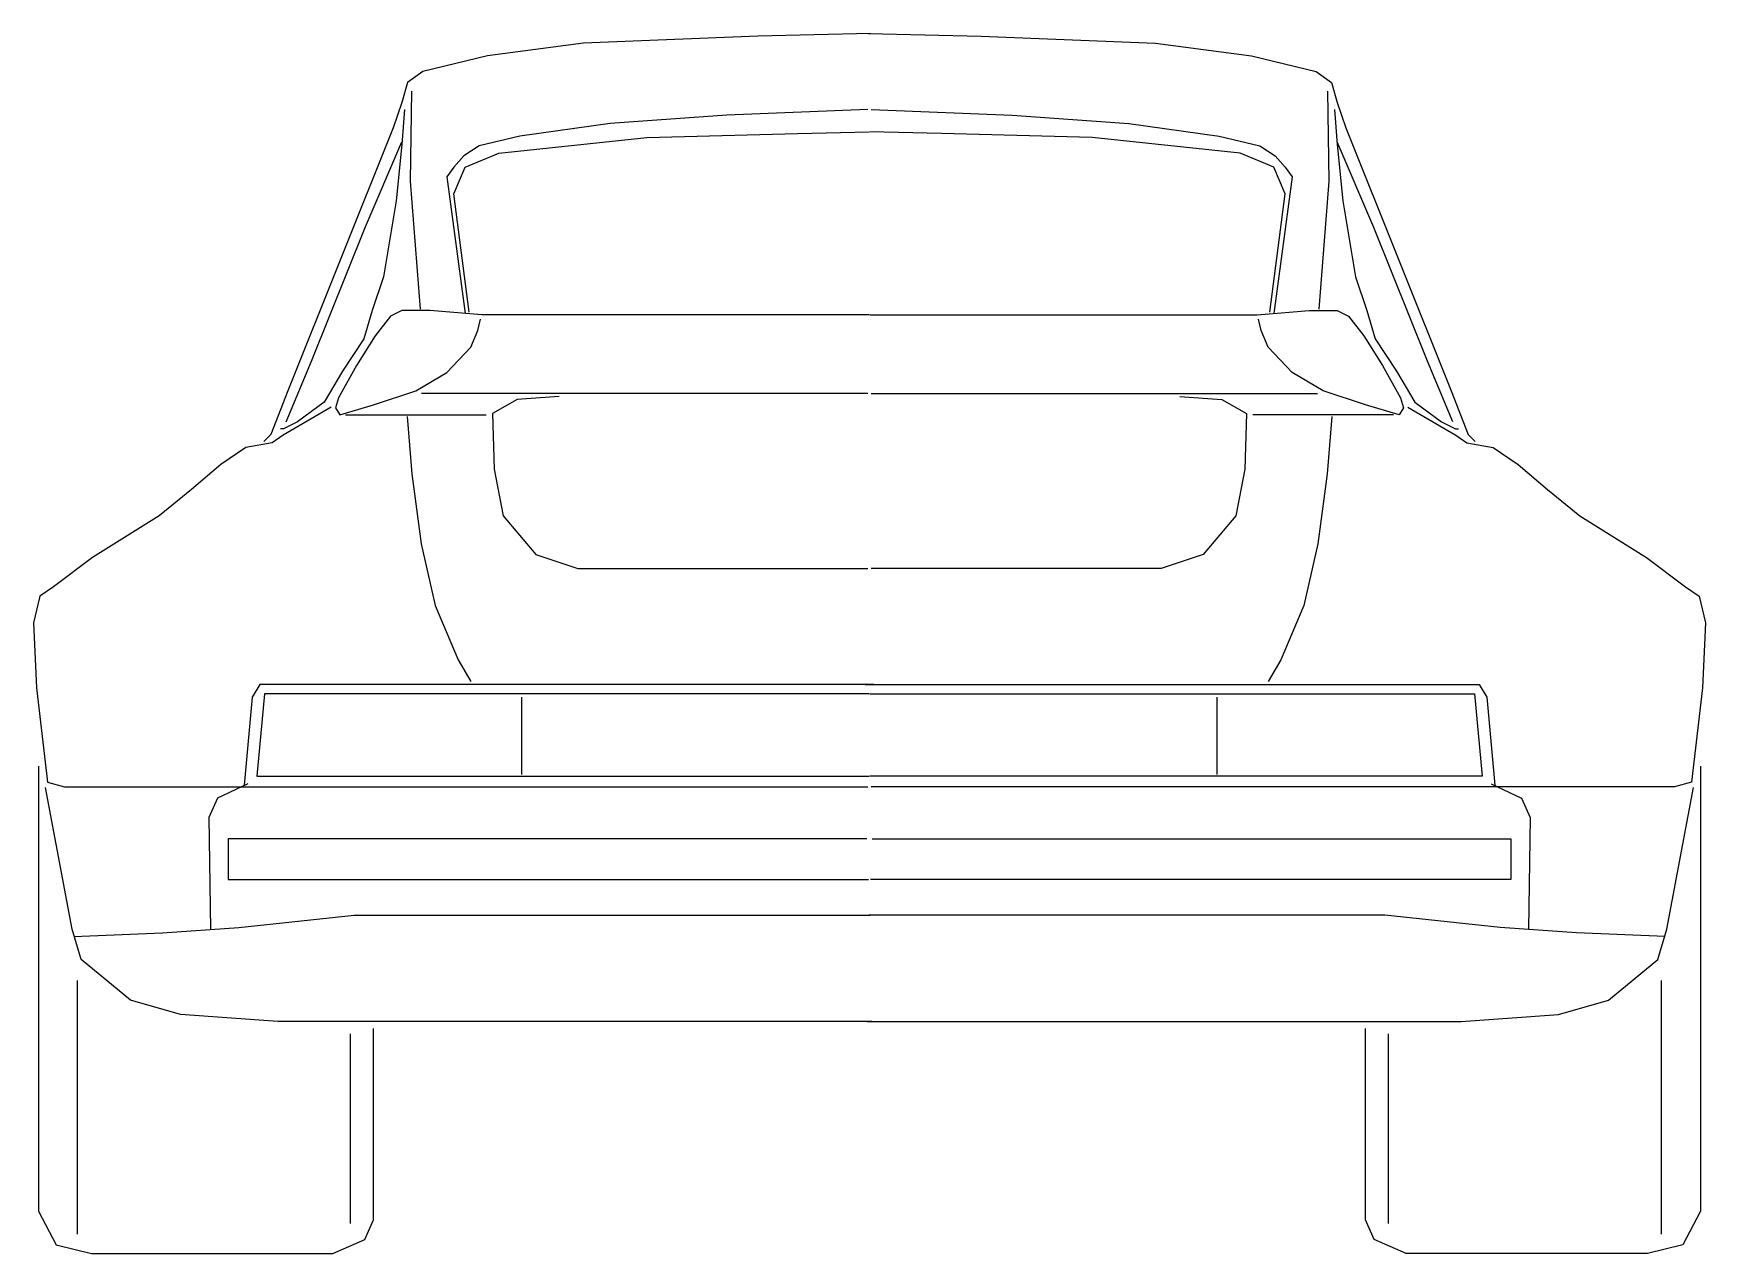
# Model space of a CAD drawing. Extents: x 0 to 1.83, y 0 to 1.34.
import ezdxf

# ---------------------------------------------------------------- set-up
doc = ezdxf.new("R2010")
doc.units = 0
doc.layers.get('0').update_dxf_attribs({"linetype": 'CONTINUOUS'})

msp = doc.modelspace()

# ---------------------------------------------------------------- linework, layer by layer
at = {"color": 0, "linetype": 'BYBLOCK'}
for p, q in [((0.9126, 0.9425), (0.4239, 0.9425)), ((0.9162, 0.9425), (1.4049, 0.9425)), ((0.3407, 0.9194), (0.4948, 0.9194)), ((1.4881, 0.9194), (1.334, 0.9194)), ((0.5339, 0.5256), (0.5339, 0.6104)), ((1.2949, 0.5256), (1.2949, 0.6104)), ((0.0047, 0.5347), (0.0047, 0.0478)), ((1.8241, 0.5347), (1.8241, 0.0478)), ((0.0474, 0.0226), (0.0474, 0.3)), ((1.7814, 0.0226), (1.7814, 0.3)), ((0.3464, 0.0343), (0.3464, 0.2418)), ((0.3716, 0.0381), (0.3716, 0.2476)), ((1.4572, 0.0381), (1.4572, 0.2476)), ((1.4824, 0.0343), (1.4824, 0.2418)), ((0.0047, 0.0478), (0.0241, 0.011)), ((0.3619, 0.0168), (0.3716, 0.0381)), ((1.4669, 0.0168), (1.4572, 0.0381)), ((1.8241, 0.0478), (1.8047, 0.011)), ((0.0241, 0.011), (0.0629, 0.0013)), ((0.0629, 0.0013), (0.3269, 0.0013)), ((0.3269, 0.0013), (0.3619, 0.0168)), ((1.5019, 0.0013), (1.4669, 0.0168)), ((1.7659, 0.0013), (1.5019, 0.0013)), ((1.8047, 0.011), (1.7659, 0.0013))]:
    msp.add_line(p, q, dxfattribs=at)
for points in [[(0.9156, 1.3368), (0.7923, 1.3337), (0.6012, 1.326), (0.4964, 1.3121), (0.4255, 1.2952), (0.4085, 1.2829), (0.4024, 1.2613), (0.3931, 1.2336), (0.2775, 0.9456), (0.259, 0.8978), (0.2513, 0.8901)], [(0.9132, 1.3368), (1.0365, 1.3337), (1.2276, 1.326), (1.3324, 1.3121), (1.4033, 1.2952), (1.4203, 1.2829), (1.4264, 1.2613), (1.4357, 1.2336), (1.5513, 0.9456), (1.5698, 0.8978), (1.5775, 0.8901)], [(0.4131, 1.2736), (0.4116, 1.1751), (0.4224, 1.0349)], [(1.4157, 1.2736), (1.4172, 1.1751), (1.4064, 1.0349)], [(0.4054, 1.2536), (0.4024, 1.2151), (0.3962, 1.1535), (0.3823, 1.0703), (0.37, 1.0334), (0.3607, 1.0026), (0.3376, 0.9672), (0.3176, 0.9333), (0.2883, 0.9117), (0.2729, 0.904), (0.2698, 0.904)], [(0.9126, 1.2536), (0.7584, 1.2474), (0.6305, 1.2382), (0.5318, 1.2243), (0.4871, 1.2136), (0.4702, 1.2028), (0.4594, 1.1905), (0.4517, 1.1797), (0.4717, 1.0303)], [(0.9162, 1.2536), (1.0704, 1.2474), (1.1983, 1.2382), (1.297, 1.2243), (1.3417, 1.2136), (1.3586, 1.2028), (1.3694, 1.1905), (1.3771, 1.1797), (1.3571, 1.0303)], [(1.4234, 1.2536), (1.4264, 1.2151), (1.4326, 1.1535), (1.4465, 1.0703), (1.4588, 1.0334), (1.4681, 1.0026), (1.4912, 0.9672), (1.5112, 0.9333), (1.5405, 0.9117), (1.5559, 0.904), (1.559, 0.904)], [(0.4763, 1.0318), (0.4594, 1.1612), (0.4717, 1.1905), (0.5087, 1.2059), (0.6706, 1.2228), (0.8355, 1.2274), (0.9141, 1.229)], [(1.3525, 1.0318), (1.3694, 1.1612), (1.3571, 1.1905), (1.3201, 1.2059), (1.1582, 1.2228), (0.9933, 1.2274), (0.9147, 1.229)], [(0.276, 0.9117), (0.3037, 0.9779), (0.3623, 1.1242), (0.4024, 1.2182)], [(1.5528, 0.9117), (1.5251, 0.9779), (1.4665, 1.1242), (1.4264, 1.2182)], [(0.9141, 1.0288), (0.4902, 1.0288), (0.4332, 1.0334), (0.4024, 1.0334), (0.39, 1.0272), (0.3731, 1.0057), (0.353, 0.9733), (0.333, 0.9379), (0.3299, 0.9271), (0.3345, 0.9194), (0.3715, 0.9302), (0.4178, 0.9456), (0.4517, 0.9656), (0.4779, 0.9933), (0.4856, 1.0118), (0.4887, 1.0241)], [(0.9147, 1.0288), (1.3386, 1.0288), (1.3956, 1.0334), (1.4264, 1.0334), (1.4388, 1.0272), (1.4557, 1.0057), (1.4758, 0.9733), (1.4958, 0.9379), (1.4989, 0.9271), (1.4943, 0.9194), (1.4573, 0.9302), (1.411, 0.9456), (1.3771, 0.9656), (1.3509, 0.9933), (1.3432, 1.0118), (1.3401, 1.0241)], [(0.5747, 0.9395), (0.5288, 0.9361), (0.5017, 0.9208), (0.5034, 0.8598), (0.5135, 0.8089), (0.5492, 0.7665), (0.595, 0.7512), (0.9125, 0.7512)], [(1.2541, 0.9395), (1.3, 0.9361), (1.3271, 0.9208), (1.3254, 0.8598), (1.3153, 0.8089), (1.2796, 0.7665), (1.2338, 0.7512), (0.9163, 0.7512)], [(0.3251, 0.9276), (0.2725, 0.8971), (0.2606, 0.8886), (0.2317, 0.8835), (0.2042, 0.8648), (0.1723, 0.8377), (0.1367, 0.8089), (0.0637, 0.7631), (0.0212, 0.7309), (0.006, 0.7207), (-0.0008, 0.6918), (0.0026, 0.6206), (0.0145, 0.5171), (0.0331, 0.5121), (0.9125, 0.5121)], [(0.4083, 0.9174), (0.4134, 0.8547), (0.4236, 0.7783), (0.4388, 0.7105), (0.4643, 0.6511), (0.4779, 0.6274)], [(1.5037, 0.9276), (1.5563, 0.8971), (1.5682, 0.8886), (1.5971, 0.8835), (1.6246, 0.8648), (1.6565, 0.8377), (1.6921, 0.8089), (1.7651, 0.7631), (1.8076, 0.7309), (1.8228, 0.7207), (1.8296, 0.6918), (1.8262, 0.6206), (1.8143, 0.5171), (1.7957, 0.5121), (0.9163, 0.5121)], [(1.4205, 0.9174), (1.4154, 0.8547), (1.4052, 0.7783), (1.39, 0.7105), (1.3645, 0.6511), (1.3509, 0.6274)], [(0.9193, 0.624), (0.247, 0.624), (0.2385, 0.6104), (0.23, 0.5138)], [(0.9095, 0.624), (1.5818, 0.624), (1.5903, 0.6104), (1.5988, 0.5138)], [(0.9142, 0.6138), (0.2521, 0.6138), (0.2436, 0.5239), (0.9142, 0.5239)], [(0.9146, 0.6138), (1.5767, 0.6138), (1.5852, 0.5239), (0.9146, 0.5239)], [(0.2338, 0.5153), (0.2007, 0.4998), (0.191, 0.4785), (0.193, 0.3563)], [(1.595, 0.5153), (1.6281, 0.4998), (1.6378, 0.4785), (1.6358, 0.3563)], [(0.9171, 0.2554), (0.2668, 0.2554), (0.16, 0.2631), (0.1056, 0.2787), (0.0513, 0.3233), (0.0416, 0.3563), (0.0124, 0.5114)], [(0.9117, 0.2554), (1.562, 0.2554), (1.6688, 0.2631), (1.7232, 0.2787), (1.7775, 0.3233), (1.7872, 0.3563), (1.8164, 0.5114)], [(0.9113, 0.4552), (0.2124, 0.4552), (0.2124, 0.4106), (0.9132, 0.4106)], [(0.9175, 0.4552), (1.6164, 0.4552), (1.6164, 0.4106), (0.9156, 0.4106)], [(0.0435, 0.3485), (0.1406, 0.3524), (0.224, 0.3582), (0.3502, 0.3718), (0.9152, 0.3718)], [(1.7853, 0.3485), (1.6882, 0.3524), (1.6048, 0.3582), (1.4786, 0.3718), (0.9136, 0.3718)]]:
    msp.add_lwpolyline(points, dxfattribs=at)

doc.saveas('drawing.dxf')
